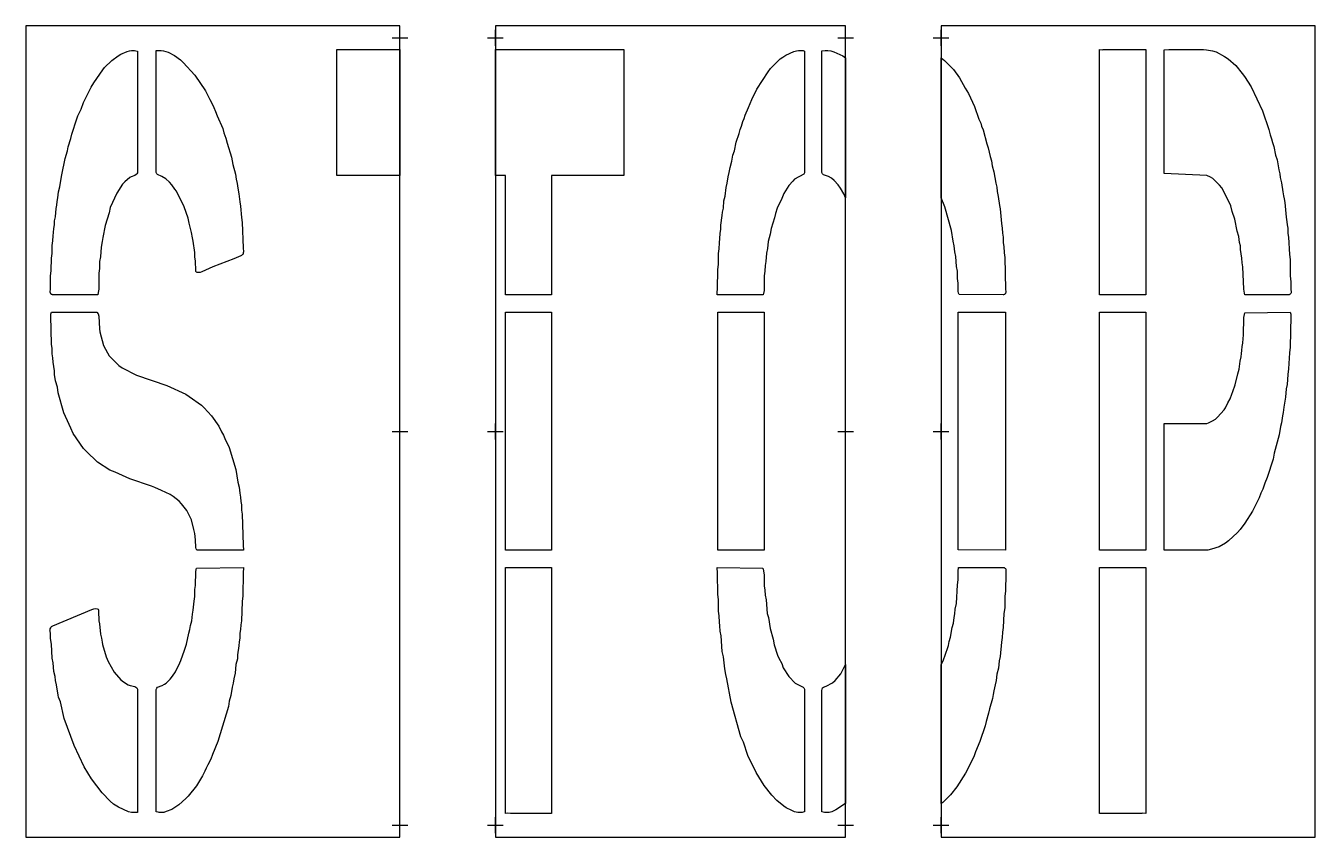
# Model space of a CAD drawing. Header units: inches. Extents: x 0 to 162, y 0 to 102.
import ezdxf

# ---------------------------------------------------------------- set-up
doc = ezdxf.new("R2010")
doc.units = ezdxf.units.IN
doc.header["$MEASUREMENT"] = 0
doc.layers.add('CUT', color=1, linetype='Continuous')
doc.layers.add('REG', color=5, linetype='Continuous')

msp = doc.modelspace()

# ---------------------------------------------------------------- linework, layer by layer
at = {"layer": 'CUT'}
for points in [[(39.12, 83.2), (39.12, 99), (47.06, 99), (47.06, 83.2)], [(60.67, 68.2), (60.34, 68.19), (60.34, 83.2), (59.06, 83.2), (59.06, 99), (75.22, 99), (75.22, 83.2), (66.1, 83.2), (66.1, 68.19), (60.76, 68.19)], [(140.58, 68.2), (140.26, 68.19), (135.02, 68.2), (135.02, 99), (135.41, 98.99), (135.51, 99), (140.87, 99), (140.87, 68.19)], [(149.73, 98.72), (150.77, 98.15), (151.24, 97.85), (152.17, 97.01), (153, 96.02), (153.29, 95.62), (154.11, 94.31), (155.53, 91.29), (156.34, 88.96), (156.5, 88.29), (156.68, 87.8), (156.79, 87.33), (156.96, 86.84), (157.19, 85.74), (157.37, 85.16), (157.59, 83.89), (157.71, 83.4), (157.77, 82.95), (157.94, 82.28), (158.1, 81.11), (158.2, 80.64), (158.25, 80.23), (158.34, 79.77), (158.5, 77.96), (158.61, 77.37), (158.64, 76.99), (158.72, 76.56), (158.74, 75.91), (158.83, 75.41), (158.92, 73.27), (159.02, 72.62), (159.03, 70.57), (159.12, 69.82), (159.12, 68.86), (159.15, 68.55), (159.15, 68.48), (159.13, 68.42), (159.1, 68.36), (159.06, 68.3), (159, 68.26), (158.94, 68.23), (158.88, 68.2), (158.81, 68.2), (153.3, 68.19), (153.28, 68.41), (153.18, 68.89), (153.08, 71.72), (152.99, 72.21), (152.96, 72.8), (152.79, 73.88), (152.76, 74.33), (152.66, 74.76), (152.56, 75.51), (152.36, 76.2), (152.08, 77.69), (151.73, 78.65), (151.55, 79.35), (151.33, 79.83), (150.41, 81.65), (150.15, 81.95), (149.29, 82.8), (148.98, 82.99), (148.56, 83.2), (143.16, 83.43), (143.16, 98.96), (143.76, 99), (148.12, 99), (148.51, 98.98), (149.26, 98.86)], [(3.41, 74.96), (3.43, 75.58), (3.5, 76.01), (3.52, 76.53), (3.6, 76.99), (3.63, 77.47), (3.73, 78), (3.81, 79.02), (3.89, 79.45), (3.94, 79.93), (4.03, 80.36), (4.12, 81.14), (4.27, 81.75), (4.43, 82.81), (4.55, 83.27), (4.95, 85.31), (5.24, 86.3), (5.34, 86.8), (5.66, 87.85), (5.78, 88.39), (6.41, 90.3), (6.55, 90.67), (6.95, 91.5), (7.26, 92.37), (8.21, 94.29), (8.55, 94.82), (9.68, 96.45), (9.92, 96.76), (10.81, 97.64), (11.61, 98.23), (11.94, 98.43), (12.73, 98.77), (13.04, 98.87), (13.3, 98.9), (13.69, 98.9), (13.86, 98.87), (14.03, 98.82), (14.03, 83.53), (13.98, 83.39), (13.89, 83.29), (13.73, 83.2), (13.27, 83.03), (13.08, 82.92), (12.45, 82.39), (12.18, 82.1), (11.43, 80.94), (10.62, 79.14), (10.48, 78.5), (9.97, 76.9), (9.71, 75.37), (9.59, 74.88), (9.46, 74.16), (9.38, 72.95), (9.28, 72.36), (9.26, 71.48), (9.17, 70.92), (9.17, 68.91), (9.09, 68.48), (9.05, 68.2), (3.69, 68.19), (3.38, 68.2), (3.33, 68.21), (3.29, 68.22), (3.25, 68.24), (3.21, 68.27), (3.17, 68.3), (3.14, 68.34), (3.11, 68.38), (3.1, 68.42), (3.08, 68.48), (3.07, 68.54), (3.1, 68.91), (3.12, 70.52), (3.21, 71.24), (3.22, 72.79), (3.31, 73.38), (3.32, 74.4)], [(17.91, 98.68), (18.7, 98.28), (19.44, 97.73), (19.79, 97.38), (21.26, 95.81), (22.6, 93.81), (23.13, 92.72), (23.49, 92.1), (23.64, 91.71), (23.88, 91.24), (24.06, 90.69), (24.77, 89.1), (24.9, 88.56), (25.17, 87.89), (25.32, 87.23), (25.89, 85.47), (26.05, 84.56), (26.37, 83.35), (26.45, 82.71), (26.6, 82.17), (26.65, 81.59), (26.81, 80.88), (26.91, 79.87), (27.02, 79.31), (27.11, 77.9), (27.22, 77.28), (27.32, 74.1), (27.38, 73.59), (27.36, 73.48), (27.33, 73.37), (27.28, 73.27), (27.22, 73.2), (27.14, 73.13), (27.05, 73.08), (26.47, 72.84), (26.16, 72.69), (23.53, 71.7), (22.15, 71.07), (21.94, 71), (21.75, 70.98), (21.57, 71), (21.45, 71.05), (21.4, 71.13), (21.37, 71.26), (21.36, 72.41), (21.28, 72.94), (21.25, 73.52), (21.05, 74.92), (20.96, 75.35), (20.86, 76), (20.53, 77.17), (20.41, 77.81), (19.9, 79.25), (18.94, 81.2), (18.76, 81.47), (18.37, 82), (18.06, 82.34), (17.63, 82.75), (17.13, 83.07), (16.58, 83.29), (16.49, 83.39), (16.41, 83.56), (16.41, 98.89), (17.02, 98.9), (17.32, 98.87)], [(87.21, 73.97), (87.23, 74.73), (87.31, 75.25), (87.33, 75.91), (87.41, 76.43), (87.43, 76.95), (87.6, 78.17), (87.63, 78.59), (87.73, 79.08), (87.81, 80), (87.94, 80.59), (88.09, 81.69), (88.22, 82.22), (88.32, 83.03), (88.47, 83.57), (88.57, 84.18), (88.79, 84.97), (88.92, 85.72), (89.12, 86.3), (89.34, 87.37), (89.72, 88.46), (89.84, 88.96), (90.01, 89.37), (90.19, 89.97), (90.35, 90.36), (90.46, 90.76), (90.88, 91.72), (91.3, 92.75), (91.94, 94.05), (93.36, 96.2), (93.68, 96.62), (94.89, 97.83), (95.2, 98.07), (95.59, 98.31), (96.59, 98.75), (96.93, 98.87), (97.19, 98.9), (97.61, 98.9), (97.75, 98.88), (97.93, 98.82), (97.93, 83.51), (97.87, 83.37), (96.69, 82.71), (96.46, 82.49), (95.98, 81.94), (95.33, 80.91), (95.08, 80.27), (94.51, 79.08), (94.29, 78.39), (94.18, 77.88), (93.73, 76.5), (93.62, 75.82), (93.37, 74.87), (93.28, 73.99), (93.16, 73.4), (93.08, 72.38), (92.98, 71.85), (92.96, 71.17), (92.88, 70.58), (92.87, 68.73), (92.79, 68.36), (92.72, 68.19), (92.48, 68.2), (92.41, 68.19), (86.95, 68.19), (86.96, 68.49), (87, 68.92), (87.02, 71.31), (87.12, 72.03), (87.13, 73.38)], [(102.9, 80.87), (102.46, 81.6), (102.18, 82), (101.65, 82.55), (101.34, 82.84), (100.94, 83.06), (100.31, 83.27), (100.19, 83.39), (100.11, 83.56), (100.11, 98.87), (100.53, 98.9), (100.89, 98.9), (101.27, 98.85), (101.64, 98.71), (102.75, 98.21), (103.11, 97.97), (103.11, 80.37)], [(117.26, 69.66), (117.18, 70.25), (117.16, 71.17), (117.06, 71.76), (116.98, 73.01), (116.86, 73.57), (116.78, 74.35), (116.65, 74.91), (116.44, 76.28), (115.59, 79.26), (115.11, 80.37), (115.11, 97.97), (115.14, 97.96), (115.53, 97.65), (116.67, 96.51), (117.44, 95.44), (118.15, 94.14), (118.58, 93.48), (119.33, 91.87), (119.88, 90.28), (120.1, 89.77), (120.21, 89.37), (120.39, 88.92), (120.88, 87.15), (121.05, 86.66), (121.28, 85.57), (121.44, 85.04), (121.53, 84.4), (121.75, 83.64), (121.99, 82.21), (122.11, 81.72), (122.16, 81.17), (122.3, 80.56), (122.45, 79.43), (122.54, 78.99), (122.7, 77.16), (122.81, 76.57), (122.83, 75.95), (122.92, 75.42), (122.93, 74.73), (123.01, 74.24), (123.03, 73.45), (123.12, 72.86), (123.22, 68.89), (123.26, 68.54), (123.25, 68.46), (123.23, 68.41), (123.2, 68.36), (123.17, 68.31), (123.13, 68.27), (123.09, 68.24), (123.03, 68.22), (122.98, 68.2), (122.93, 68.19), (117.39, 68.24), (117.36, 68.31), (117.3, 68.4), (117.27, 68.64)], [(4.8, 53.34), (4.07, 55.88), (3.97, 56.56), (3.75, 57.38), (3.63, 58.17), (3.6, 58.62), (3.43, 59.7), (3.41, 60.25), (3.32, 60.78), (3.31, 61.43), (3.22, 61.96), (3.13, 65.52), (3.15, 65.77), (3.22, 66.01), (8.95, 66.01), (9.09, 65.78), (9.17, 65.51), (9.26, 63.9), (9.3, 63.54), (9.79, 61.83), (10.27, 60.89), (10.5, 60.53), (11.72, 59.28), (12.12, 59.01), (13.94, 58.07), (17.75, 56.77), (20.12, 55.69), (20.53, 55.42), (22.12, 54.29), (22.42, 53.99), (23.36, 52.97), (24.28, 51.68), (24.62, 50.97), (24.88, 50.52), (25.04, 50.1), (25.56, 49), (26.41, 46.23), (26.68, 44.63), (26.83, 44.01), (26.9, 43.23), (27, 42.73), (27.03, 42.22), (27.11, 41.79), (27.14, 41.1), (27.22, 40.61), (27.33, 36.7), (27.38, 36.09), (21.52, 36.09), (21.43, 36.26), (21.38, 36.4), (21.36, 37.37), (21.25, 38.18), (21.14, 38.7), (20.84, 39.9), (20.47, 40.67), (20.25, 41.07), (19.57, 41.92), (19.28, 42.23), (18.53, 42.83), (18.15, 43.09), (17.05, 43.57), (16.23, 43.98), (15.83, 44.13), (13.07, 45.04), (11.24, 45.89), (10.59, 46.15), (9.04, 47.16), (7.58, 48.54), (7.26, 48.87), (5.97, 50.75), (5.65, 51.4), (5.47, 51.87)], [(66.1, 36.09), (65.71, 36.1), (65.61, 36.09), (60.34, 36.1), (60.34, 66), (60.64, 66), (60.96, 66.01), (66.1, 66)], [(87.4, 36.1), (87.02, 36.09), (87.02, 66), (92.87, 65.99), (92.87, 36.1), (87.52, 36.09)], [(123.22, 36.1), (117.27, 36.11), (117.27, 66), (122.73, 66), (122.85, 66), (123.22, 66)], [(140.87, 36.1), (135.51, 36.09), (135.41, 36.1), (135.02, 36.09), (135.02, 66), (140.19, 66.01), (140.58, 66), (140.87, 66)], [(153.16, 63.1), (153.19, 65.34), (153.28, 65.71), (153.32, 65.9), (159.03, 66.01), (159.1, 65.73), (159.11, 65.51), (159.03, 61.59), (158.92, 60.87), (158.83, 58.86), (158.71, 58.17), (158.63, 56.89), (158.52, 56.36), (158.44, 55.32), (158.22, 54.07), (158.14, 53.39), (158.05, 52.99), (157.91, 52.09), (157.8, 51.63), (157.64, 50.59), (157.01, 48.26), (156.87, 47.52), (156.13, 45.2), (155.82, 44.51), (155.57, 43.73), (155.32, 43.23), (155.11, 42.66), (154.28, 41), (153.32, 39.46), (152.73, 38.67), (152.39, 38.31), (151.26, 37.25), (150.89, 36.97), (150.09, 36.51), (149.12, 36.21), (148.67, 36.09), (143.16, 36.09), (143.16, 51.99), (148.52, 51.99), (148.77, 52.11), (149.25, 52.33), (149.61, 52.54), (149.9, 52.81), (150.73, 53.74), (150.87, 53.97), (151.16, 54.59), (151.46, 55.1), (151.67, 55.68), (151.83, 56.04), (152.11, 56.85), (152.42, 58.27), (152.6, 58.85), (152.74, 59.86), (152.86, 60.39), (152.89, 60.8), (152.96, 61.2), (152.99, 61.69), (153.06, 62.12), (153.09, 62.67)], [(27.12, 27.2), (27.03, 26.68), (27.01, 26.12), (26.93, 25.63), (26.91, 25.04), (26.83, 24.55), (26.81, 24.06), (26.64, 22.94), (26.61, 22.42), (26.43, 21.72), (26.33, 20.61), (26.16, 19.91), (26.1, 19.36), (25.96, 18.85), (25.79, 17.82), (25.57, 17.09), (25.48, 16.45), (24.16, 12.02), (23.47, 10.41), (23.26, 9.8), (22.89, 9.1), (22.7, 8.66), (22.5, 8.3), (22.22, 7.71), (21.45, 6.47), (20.44, 5.17), (20.14, 4.87), (19.23, 4.05), (18.88, 3.8), (18.37, 3.5), (17.67, 3.21), (17.36, 3.12), (16.77, 3.11), (16.63, 3.13), (16.41, 3.2), (16.41, 18.57), (16.48, 18.74), (16.57, 18.84), (17.14, 19.07), (17.46, 19.24), (17.65, 19.37), (18.17, 19.87), (18.46, 20.23), (18.83, 20.78), (19.39, 21.9), (19.51, 22.2), (19.74, 22.92), (19.93, 23.37), (20.21, 24.26), (20.51, 25.65), (20.64, 26.11), (20.71, 26.62), (20.87, 27.22), (20.96, 28.04), (21.07, 28.53), (21.16, 29.68), (21.26, 30.24), (21.28, 31.12), (21.36, 31.65), (21.37, 33.36), (21.41, 33.64), (21.49, 33.84), (27.39, 33.91), (27.34, 33.18), (27.31, 30.33), (27.21, 29.61)], [(66.1, 3), (60.96, 3), (60.64, 3.01), (60.34, 3), (60.34, 33.9), (65.61, 33.91), (65.71, 33.9), (66.1, 33.91)], [(92.96, 31.05), (92.98, 30.43), (93.1, 29.84), (93.26, 28.13), (93.4, 27.61), (93.61, 26.24), (94, 24.88), (94.13, 24.17), (94.56, 22.89), (94.71, 22.49), (95.07, 21.82), (95.27, 21.31), (95.97, 20.2), (96.78, 19.38), (97.02, 19.22), (97.75, 18.86), (97.85, 18.76), (97.93, 18.61), (97.93, 3.18), (97.77, 3.13), (97.66, 3.11), (97.11, 3.11), (96.69, 3.2), (96.33, 3.34), (95.65, 3.69), (95.33, 3.92), (94.45, 4.61), (93.81, 5.27), (92.86, 6.5), (91.86, 8.13), (90.83, 10.28), (90.25, 11.96), (89.95, 12.61), (88.71, 16.96), (88.18, 19.91), (88.05, 20.44), (87.9, 21.18), (87.74, 22.69), (87.6, 23.34), (87.44, 25.31), (87.33, 25.91), (87.31, 26.56), (87.23, 27.05), (87.21, 27.84), (87.13, 28.43), (87.12, 29.88), (87.03, 30.53), (87, 33.18), (86.95, 33.91), (92.71, 33.82), (92.74, 33.69), (92.87, 32.99), (92.88, 31.61)], [(115.36, 22.15), (115.96, 23.83), (116.04, 24.11), (116.12, 24.59), (116.31, 25.15), (116.53, 26.38), (116.68, 26.9), (116.76, 27.62), (116.86, 28.08), (116.9, 28.66), (117.06, 29.37), (117.16, 31.71), (117.26, 32.36), (117.27, 33.45), (117.3, 33.91), (122.93, 33.91), (122.98, 33.9), (123.03, 33.89), (123.09, 33.87), (123.13, 33.84), (123.2, 33.78), (123.25, 33.71), (123.28, 33.63), (123.28, 33.56), (123.24, 33.17), (123.22, 30.92), (123.13, 30.3), (123.12, 28.82), (123.01, 28.13), (122.93, 26.35), (122.84, 25.79), (122.81, 25.11), (122.7, 24.52), (122.54, 22.71), (122.42, 22.15), (122.32, 21.24), (122.13, 20.51), (122.04, 19.69), (121.9, 19.17), (121.77, 18.39), (121.66, 17.93), (121.58, 17.45), (121.21, 16.15), (121.1, 15.61), (120.78, 14.53), (120.67, 14.02), (120.01, 12.05), (119.45, 10.75), (119.23, 10.1), (118.19, 8.04), (117.11, 6.34), (116.29, 5.31), (115.35, 4.38), (115.11, 4.22), (115.11, 21.69)], [(135.02, 3), (135.02, 33.89), (140.87, 33.9), (140.87, 3), (140.51, 3.01), (140.37, 3)], [(3.18, 26.39), (3.25, 26.47), (3.32, 26.52), (3.42, 26.58), (8.31, 28.62), (8.56, 28.7), (8.78, 28.73), (8.99, 28.71), (9.09, 28.66), (9.14, 28.57), (9.16, 28.43), (9.18, 27.22), (9.25, 26.82), (9.4, 25.52), (9.53, 25.01), (9.6, 24.53), (9.66, 24.24), (10.13, 22.69), (10.38, 22.08), (11.12, 20.74), (11.97, 19.79), (12.31, 19.52), (12.89, 19.15), (13.14, 19.07), (13.71, 18.94), (13.85, 18.88), (13.95, 18.78), (14.03, 18.62), (14.03, 3.11), (13.29, 3.11), (12.91, 3.2), (11.65, 3.76), (11.05, 4.17), (10.62, 4.53), (9.6, 5.56), (8.26, 7.32), (7.35, 8.85), (6.07, 11.53), (4.84, 14.94), (4.35, 17), (4.13, 17.62), (4.07, 17.87), (3.86, 19.17), (3.74, 19.7), (3.69, 20.21), (3.53, 20.85), (3.43, 21.93), (3.31, 22.52), (3.23, 24.26), (3.12, 24.98), (3.11, 25.55), (3.05, 25.94), (3.04, 26.03), (3.06, 26.12), (3.08, 26.21), (3.13, 26.31)], [(103.11, 21.69), (103.11, 4.22), (101.89, 3.42), (101.38, 3.2), (101.03, 3.12), (100.44, 3.11), (100.3, 3.14), (100.11, 3.2), (100.12, 18.25), (100.12, 18.45), (100.2, 18.79), (100.31, 18.85), (100.68, 19), (101.45, 19.39), (101.78, 19.7), (102.49, 20.52)]]:
    msp.add_lwpolyline(points, close=True, dxfattribs=at)
at = {"layer": 'REG'}
for points in [[(0, 0), (47.06, 0), (47.06, 102), (0, 102)], [(59.06, 0), (103.11, 0), (103.11, 102), (59.06, 102)], [(115.11, 0), (162.17, 0), (162.17, 102), (115.11, 102)]]:
    msp.add_lwpolyline(points, close=True, dxfattribs=at)
for points in [[(47.06, 99.5), (47.06, 101.5)], [(59.06, 99.5), (59.06, 101.5)], [(103.11, 99.5), (103.11, 101.5)], [(115.11, 99.5), (115.11, 101.5)], [(46.06, 100.5), (48.06, 100.5)], [(58.06, 100.5), (60.06, 100.5)], [(102.11, 100.5), (104.11, 100.5)], [(114.11, 100.5), (116.11, 100.5)], [(47.06, 50), (47.06, 52)], [(59.06, 50), (59.06, 52)], [(103.11, 50), (103.11, 52)], [(115.11, 50), (115.11, 52)], [(46.06, 51), (48.06, 51)], [(58.06, 51), (60.06, 51)], [(102.11, 51), (104.11, 51)], [(114.11, 51), (116.11, 51)], [(47.06, 0.5), (47.06, 2.5)], [(59.06, 0.5), (59.06, 2.5)], [(103.11, 0.5), (103.11, 2.5)], [(115.11, 0.5), (115.11, 2.5)], [(46.06, 1.5), (48.06, 1.5)], [(58.06, 1.5), (60.06, 1.5)], [(102.11, 1.5), (104.11, 1.5)], [(114.11, 1.5), (116.11, 1.5)]]:
    msp.add_lwpolyline(points, dxfattribs=at)

doc.saveas('drawing.dxf')
